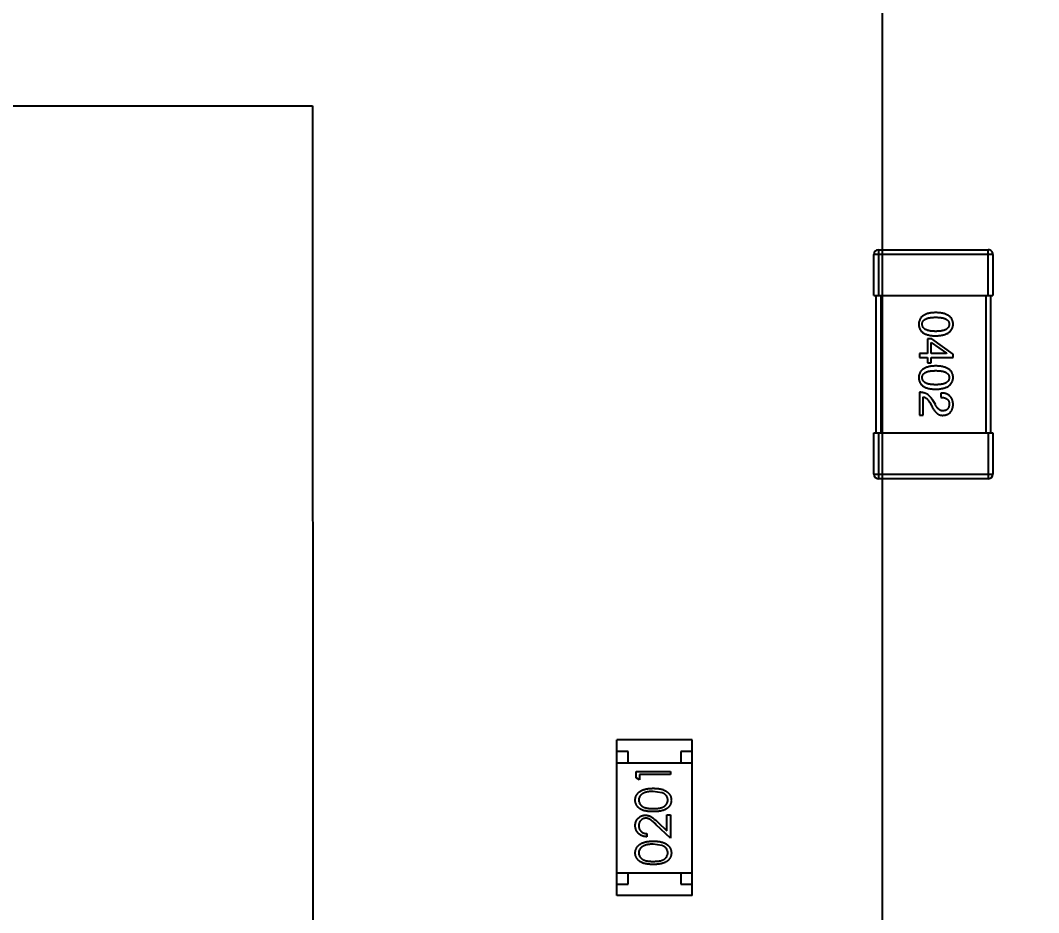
# Model space of a CAD drawing. Header units: inches. Extents: x -50 to 45.5, y -47 to 21.5.
# Drawn here: x -15.449 to -10.999, y -16.637 to -12.739 of the extents above; entities that cross this region are included whole.
import ezdxf

# ---------------------------------------------------------------- set-up
doc = ezdxf.new("R2010")
doc.units = ezdxf.units.IN
doc.header["$LTSCALE"] = 1.21
doc.header["$MEASUREMENT"] = 0
doc.header["$PDMODE"] = 3
doc.header["$PDSIZE"] = 0.3125
doc.layers.get('0').update_dxf_attribs({"linetype": 'CONTINUOUS'})
doc.layers.get('Defpoints').update_dxf_attribs({"linetype": 'CONTINUOUS'})
for name, color, linetype in [('DIM', 3, 'CONTINUOUS'), ('INTFCLR_1532', 7, 'CONTINUOUS'), ('INTFCLR_1532_1', 7, 'CONTINUOUS'), ('INTFCLR_1532_2', 7, 'CONTINUOUS')]:
    doc.layers.add(name, color=color, linetype=linetype)
doc.styles.get("Standard").update_dxf_attribs({"font": 'txt', "width": 0.8})
doc.dimstyles.get("Standard").update_dxf_attribs({"dimtxt": 0.15625, "dimasz": 0.1875, "dimexe": 0.125, "dimexo": 0.0625, "dimgap": 0.09, "dimtad": 0, "dimtih": 1, "dimtoh": 1, "dimzin": 4, "dimdsep": 46, "dimtxsty": 'STANDARD', "dimblk": '_FILLED', "dimblk1": '_FILLED', "dimblk2": '_FILLED', "dimcen": 0.09, "dimazin": 1, "dimtp": 0.01, "dimtm": 0.01, "dimtfac": 1, "dimtofl": 0, "dimtmove": 0, "dimatfit": 3, "dimldrblk": '_FILLED', "dimfxl": 1, "dimtolj": 1, "dimtzin": 4, "dimarcsym": 0})

# ---------------------------------------------------------------- blocks, each defined once
blk = doc.blocks.new('_FILLED')
at = {"color": 0, "linetype": 'ByBlock'}
blk.add_solid([(0, 0), (-1, 0.1667), (-1, -0.1667)], dxfattribs=at)
blk = doc.blocks.new('*D25')
at = {"layer": 'Defpoints', "color": 0}
for p in [(-19.6648, -11.3349), (-11.6828, -11.3332), (-11.6828, -26.9654)]:
    blk.add_point(p, dxfattribs=at)
at = {"layer": 'DIM', "color": 0, "lineweight": -2}
for p, q in [((-19.6648, -11.3974), (-19.6648, -27.0904)), ((-11.6828, -11.3957), (-11.6828, -27.0904)), ((-18.6648, -26.9654), (-16.9638, -26.9654)), ((-12.6828, -26.9654), (-14.3838, -26.9654))]:
    blk.add_line(p, q, dxfattribs=at)
at = {"layer": 'DIM', "color": 0, "lineweight": -2, "rotation": 180}
blk.add_blockref('_FILLED', (-19.6648, -26.9654), dxfattribs=at)
at = {"layer": 'DIM', "color": 0, "lineweight": -2}
blk.add_blockref('_FILLED', (-11.6828, -26.9654), dxfattribs=at)
at = {"layer": 'DIM', "color": 0, "insert": (-15.6738, -26.9654), "char_height": 1, "attachment_point": 5}
blk.add_mtext('\\A1;7.98', dxfattribs=at)
blk = doc.blocks.new('*D28')
at = {"layer": 'Defpoints', "color": 0}
for p in [(-23.6787, -1.605), (-30.3138, -25.1016), (-7.6644, -25.1016)]:
    blk.add_point(p, dxfattribs=at)
at = {"layer": 'DIM', "color": 0, "lineweight": -2}
for p, q in [((-23.7412, -1.605), (-30.4388, -1.605)), ((-30.3138, -2.605), (-30.3138, -11.73)), ((-30.3138, -24.1016), (-30.3138, -14.9766)), ((-7.7269, -25.1016), (-30.4388, -25.1016))]:
    blk.add_line(p, q, dxfattribs=at)
for p, rotation in [((-30.3138, -1.605), 90), ((-30.3138, -25.1016), 270)]:
    blk.add_blockref('_FILLED', p, dxfattribs=dict(at, rotation=rotation))
at = {"layer": 'DIM', "color": 0, "insert": (-30.3138, -13.3533), "char_height": 1, "attachment_point": 5, "rotation": 90}
blk.add_mtext('\\A1;23.50', dxfattribs=at)

msp = doc.modelspace()

# ---------------------------------------------------------------- linework, layer by layer
at = {"color": 7, "linetype": 'Continuous'}
for p, q in [((-19.1719, -13.1126), (-14.1719, -13.1115)), ((-14.1719, -13.1115), (-14.1707, -18.1115)), ((-12.5131, -15.8827), (-12.8431, -15.8828)), ((-12.8429, -16.5628), (-12.8431, -15.8828)), ((-12.5129, -16.5627), (-12.5131, -15.8827)), ((-12.7931, -15.9328), (-12.8431, -15.9328)), ((-12.793, -15.9828), (-12.7931, -15.9328)), ((-12.5131, -15.9327), (-12.5631, -15.9327)), ((-12.5631, -15.9327), (-12.563, -15.9827)), ((-12.843, -15.9828), (-12.513, -15.9827)), ((-12.7583, -16.021), (-12.6083, -16.0209)), ((-12.7583, -16.0487), (-12.7583, -16.021)), ((-12.7429, -16.0575), (-12.7583, -16.0487)), ((-12.6083, -16.0344), (-12.7429, -16.0344)), ((-12.7429, -16.0344), (-12.7429, -16.0575)), ((-12.6083, -16.0209), (-12.6083, -16.0344)), ((-12.6456, -16.1132), (-12.6833, -16.1075)), ((-12.6237, -16.2094), (-12.6083, -16.2094)), ((-12.6236, -16.2792), (-12.6237, -16.2094)), ((-12.6083, -16.2094), (-12.6083, -16.3113)), ((-12.6083, -16.3113), (-12.6703, -16.2532)), ((-12.6637, -16.2417), (-12.6236, -16.2792)), ((-12.7121, -16.2921), (-12.7121, -16.3056)), ((-12.6455, -16.3439), (-12.6832, -16.3383)), ((-12.8429, -16.4628), (-12.5129, -16.4627)), ((-12.7929, -16.5128), (-12.7929, -16.4628)), ((-12.5629, -16.4627), (-12.5629, -16.5127)), ((-12.8429, -16.5128), (-12.7929, -16.5128)), ((-12.5629, -16.5127), (-12.5129, -16.5127)), ((-12.5129, -16.5627), (-12.8429, -16.5628))]:
    msp.add_line(p, q, dxfattribs=at)
for points, knots in [([(-12.7621, -16.1458), (-12.7621, -16.1446), (-12.7621, -16.1423), (-12.7617, -16.1388), (-12.761, -16.1353), (-12.7601, -16.132), (-12.7589, -16.1287), (-12.7575, -16.1256), (-12.7558, -16.1225), (-12.7538, -16.1195), (-12.7515, -16.1166), (-12.749, -16.1139), (-12.7462, -16.1113), (-12.7432, -16.1089), (-12.7399, -16.1067), (-12.7363, -16.1045), (-12.7325, -16.1026), (-12.7284, -16.1008), (-12.724, -16.0992), (-12.7193, -16.0978), (-12.7141, -16.0967), (-12.7087, -16.0957), (-12.7028, -16.0949), (-12.6966, -16.0944), (-12.69, -16.0941), (-12.6855, -16.0941), (-12.6832, -16.094)], [0, 0, 0, 0, 0.033788, 0.067194, 0.099862, 0.132567, 0.165151, 0.197913, 0.231319, 0.265083, 0.299255, 0.334399, 0.369943, 0.406284, 0.444064, 0.482998, 0.523354, 0.565537, 0.609613, 0.656391, 0.705885, 0.758325, 0.813832, 0.872795, 0.934722, 1, 1, 1, 1]), ([(-12.6833, -16.1075), (-12.6851, -16.1075), (-12.6886, -16.1076), (-12.6938, -16.1077), (-12.6987, -16.1082), (-12.7034, -16.1087), (-12.7078, -16.1095), (-12.7119, -16.1103), (-12.7158, -16.1113), (-12.7195, -16.1125), (-12.7229, -16.1138), (-12.7261, -16.1153), (-12.7291, -16.1168), (-12.7318, -16.1185), (-12.7343, -16.1203), (-12.7365, -16.1223), (-12.7385, -16.1243), (-12.7408, -16.1272), (-12.7431, -16.1309), (-12.7453, -16.1356), (-12.7465, -16.1404), (-12.7467, -16.1437), (-12.7468, -16.1454)], [0, 0, 0, 0, 0.065681, 0.128486, 0.188175, 0.245106, 0.299448, 0.350823, 0.399942, 0.446672, 0.491255, 0.533376, 0.573853, 0.612526, 0.649597, 0.685532, 0.720106, 0.753838, 0.818925, 0.880493, 0.940311, 1, 1, 1, 1]), ([(-12.6832, -16.094), (-12.6809, -16.0941), (-12.6765, -16.0941), (-12.6699, -16.0944), (-12.6638, -16.0949), (-12.658, -16.0956), (-12.6525, -16.0966), (-12.6474, -16.0978), (-12.6427, -16.0991), (-12.6383, -16.1007), (-12.6342, -16.1025), (-12.6304, -16.1044), (-12.6268, -16.1065), (-12.6235, -16.1087), (-12.6205, -16.1111), (-12.6177, -16.1137), (-12.6152, -16.1165), (-12.6129, -16.1194), (-12.6109, -16.1224), (-12.6092, -16.1255), (-12.6078, -16.1287), (-12.6065, -16.1319), (-12.6056, -16.1353), (-12.605, -16.1387), (-12.6045, -16.1422), (-12.6045, -16.1446), (-12.6044, -16.1458)], [0, 0, 0, 0, 0.065063, 0.126773, 0.185516, 0.240765, 0.29298, 0.34225, 0.388919, 0.432776, 0.474628, 0.514775, 0.553606, 0.591426, 0.628028, 0.663804, 0.698984, 0.733591, 0.767628, 0.801208, 0.834264, 0.866981, 0.89972, 0.932702, 0.966176, 1, 1, 1, 1]), ([(-12.6832, -16.196), (-12.6856, -16.1959), (-12.6903, -16.1959), (-12.6971, -16.1956), (-12.7035, -16.1951), (-12.7094, -16.1944), (-12.715, -16.1936), (-12.7201, -16.1925), (-12.7248, -16.1912), (-12.7291, -16.1897), (-12.7331, -16.188), (-12.7368, -16.1862), (-12.7402, -16.1842), (-12.7434, -16.182), (-12.7464, -16.1797), (-12.7491, -16.1772), (-12.7516, -16.1746), (-12.7538, -16.1718), (-12.7557, -16.1688), (-12.7574, -16.1658), (-12.7589, -16.1627), (-12.7601, -16.1595), (-12.761, -16.1562), (-12.7617, -16.1528), (-12.7621, -16.1493), (-12.7621, -16.147), (-12.7621, -16.1458)], [0, 0, 0, 0, 0.068595, 0.133246, 0.194313, 0.251279, 0.304513, 0.354235, 0.400481, 0.443411, 0.484015, 0.523252, 0.561042, 0.5979, 0.633518, 0.668314, 0.702496, 0.736685, 0.770293, 0.803437, 0.835913, 0.86846, 0.900847, 0.933467, 0.966258, 1, 1, 1, 1]), ([(-12.7468, -16.1454), (-12.7467, -16.147), (-12.7465, -16.1503), (-12.7453, -16.1553), (-12.7431, -16.16), (-12.7408, -16.1637), (-12.7385, -16.1666), (-12.7366, -16.1686), (-12.7344, -16.1705), (-12.7321, -16.1722), (-12.7296, -16.1738), (-12.7269, -16.1753), (-12.724, -16.1767), (-12.7209, -16.1779), (-12.7175, -16.179), (-12.7137, -16.1799), (-12.7096, -16.1808), (-12.705, -16.1814), (-12.7001, -16.1819), (-12.6949, -16.1822), (-12.6892, -16.1825), (-12.6853, -16.1825), (-12.6833, -16.1825)], [0, 0, 0, 0, 0.060387, 0.120883, 0.182755, 0.247811, 0.281299, 0.315088, 0.349702, 0.384857, 0.420966, 0.458511, 0.497175, 0.537602, 0.580503, 0.627468, 0.678388, 0.733983, 0.793747, 0.857714, 0.926698, 1, 1, 1, 1]), ([(-12.6833, -16.1825), (-12.6813, -16.1825), (-12.6774, -16.1825), (-12.6717, -16.1822), (-12.6665, -16.1819), (-12.6616, -16.1814), (-12.6571, -16.1807), (-12.6529, -16.18), (-12.6492, -16.179), (-12.6457, -16.1779), (-12.6426, -16.1767), (-12.6397, -16.1753), (-12.637, -16.1739), (-12.6345, -16.1722), (-12.6322, -16.1705), (-12.63, -16.1686), (-12.6281, -16.1665), (-12.6258, -16.1637), (-12.6234, -16.1599), (-12.6214, -16.1552), (-12.6201, -16.1503), (-12.6199, -16.147), (-12.6198, -16.1453)], [0, 0, 0, 0, 0.072951, 0.141584, 0.205926, 0.265301, 0.320597, 0.371817, 0.41879, 0.461699, 0.502134, 0.540804, 0.578181, 0.614297, 0.649678, 0.684299, 0.718359, 0.752081, 0.817652, 0.879722, 0.939966, 1, 1, 1, 1]), ([(-12.6044, -16.1458), (-12.6045, -16.147), (-12.6045, -16.1493), (-12.6049, -16.1528), (-12.6056, -16.1561), (-12.6065, -16.1594), (-12.6076, -16.1626), (-12.6091, -16.1657), (-12.6108, -16.1687), (-12.6127, -16.1716), (-12.6149, -16.1744), (-12.6173, -16.1771), (-12.62, -16.1795), (-12.623, -16.1818), (-12.6262, -16.184), (-12.6297, -16.186), (-12.6334, -16.1879), (-12.6374, -16.1896), (-12.6417, -16.1911), (-12.6465, -16.1924), (-12.6516, -16.1935), (-12.6571, -16.1944), (-12.6631, -16.1951), (-12.6694, -16.1956), (-12.6762, -16.1959), (-12.6808, -16.1959), (-12.6832, -16.196)], [0, 0, 0, 0, 0.033787, 0.066622, 0.099285, 0.131361, 0.163585, 0.196104, 0.228902, 0.262158, 0.295991, 0.330218, 0.36506, 0.400951, 0.43762, 0.475708, 0.515381, 0.556414, 0.599765, 0.646424, 0.696431, 0.749782, 0.806573, 0.867436, 0.931887, 1, 1, 1, 1]), ([(-12.6198, -16.1453), (-12.6199, -16.1437), (-12.62, -16.1404), (-12.6214, -16.1355), (-12.6234, -16.1308), (-12.6257, -16.1271), (-12.6279, -16.1243), (-12.6299, -16.1223), (-12.632, -16.1205), (-12.6343, -16.1187), (-12.6368, -16.1171), (-12.6396, -16.1156), (-12.6425, -16.1143), (-12.6445, -16.1136), (-12.6456, -16.1132)], [0, 0, 0, 0, 0.112813, 0.225394, 0.339595, 0.459675, 0.521735, 0.583926, 0.648174, 0.713881, 0.781004, 0.851451, 0.924051, 1, 1, 1, 1]), ([(-12.7621, -16.2567), (-12.7621, -16.255), (-12.762, -16.2518), (-12.7614, -16.2471), (-12.7603, -16.2426), (-12.7589, -16.2383), (-12.757, -16.2343), (-12.7547, -16.2306), (-12.752, -16.227), (-12.7489, -16.2238), (-12.7455, -16.2209), (-12.742, -16.2184), (-12.7383, -16.2162), (-12.7344, -16.2144), (-12.7304, -16.2131), (-12.7262, -16.2121), (-12.7219, -16.2115), (-12.719, -16.2114), (-12.7175, -16.2113)], [0, 0, 0, 0, 0.069475, 0.136517, 0.200789, 0.26383, 0.325735, 0.387291, 0.449509, 0.512968, 0.576275, 0.63758, 0.697903, 0.757172, 0.816599, 0.876653, 0.93729, 1, 1, 1, 1]), ([(-12.7163, -16.2248), (-12.7173, -16.2248), (-12.7194, -16.2249), (-12.7223, -16.2254), (-12.7252, -16.2261), (-12.7279, -16.2271), (-12.7306, -16.2285), (-12.7331, -16.2301), (-12.7355, -16.232), (-12.7378, -16.2342), (-12.7399, -16.2366), (-12.7417, -16.2392), (-12.7433, -16.2419), (-12.7445, -16.2447), (-12.7455, -16.2477), (-12.7462, -16.2508), (-12.7466, -16.254), (-12.7467, -16.2562), (-12.7467, -16.2574)], [0, 0, 0, 0, 0.061965, 0.122122, 0.180988, 0.239933, 0.299906, 0.359989, 0.421776, 0.486576, 0.551535, 0.615018, 0.677259, 0.73973, 0.80305, 0.866495, 0.931973, 1, 1, 1, 1]), ([(-12.7175, -16.2113), (-12.7154, -16.2114), (-12.7113, -16.2116), (-12.7052, -16.2128), (-12.6993, -16.2147), (-12.6946, -16.217), (-12.6907, -16.2194), (-12.6876, -16.2215), (-12.6842, -16.2239), (-12.6806, -16.2268), (-12.6767, -16.23), (-12.6726, -16.2335), (-12.6682, -16.2375), (-12.6652, -16.2402), (-12.6637, -16.2417)], [0, 0, 0, 0, 0.098702, 0.195672, 0.292422, 0.391343, 0.444462, 0.504229, 0.570352, 0.642546, 0.722288, 0.807921, 0.90047, 1, 1, 1, 1]), ([(-12.6703, -16.2532), (-12.6718, -16.2517), (-12.6747, -16.249), (-12.6788, -16.2452), (-12.6827, -16.2417), (-12.6862, -16.2386), (-12.6895, -16.236), (-12.6924, -16.2336), (-12.6951, -16.2318), (-12.6982, -16.2297), (-12.702, -16.2277), (-12.7067, -16.226), (-12.7115, -16.225), (-12.7147, -16.2249), (-12.7163, -16.2248)], [0, 0, 0, 0, 0.110803, 0.212829, 0.306101, 0.390647, 0.466924, 0.534481, 0.593587, 0.644557, 0.7362, 0.825024, 0.911986, 1, 1, 1, 1]), ([(-12.7121, -16.3056), (-12.7139, -16.3055), (-12.7174, -16.3053), (-12.7225, -16.3045), (-12.7274, -16.3034), (-12.732, -16.3017), (-12.7364, -16.2997), (-12.7406, -16.2973), (-12.7445, -16.2944), (-12.7481, -16.2911), (-12.7514, -16.2876), (-12.7543, -16.2838), (-12.7567, -16.2797), (-12.7587, -16.2755), (-12.7602, -16.2711), (-12.7613, -16.2665), (-12.762, -16.2616), (-12.7621, -16.2583), (-12.7621, -16.2567)], [0, 0, 0, 0, 0.068791, 0.135103, 0.198979, 0.261904, 0.323495, 0.385195, 0.446969, 0.509765, 0.572251, 0.633405, 0.693251, 0.752583, 0.812579, 0.873275, 0.93555, 1, 1, 1, 1]), ([(-12.7467, -16.2574), (-12.7467, -16.2585), (-12.7466, -16.2608), (-12.7462, -16.2642), (-12.7455, -16.2674), (-12.7445, -16.2705), (-12.7432, -16.2735), (-12.7417, -16.2762), (-12.7398, -16.2789), (-12.7377, -16.2813), (-12.7353, -16.2836), (-12.7326, -16.2856), (-12.7298, -16.2873), (-12.7267, -16.2888), (-12.7234, -16.2901), (-12.7198, -16.291), (-12.716, -16.2917), (-12.7134, -16.292), (-12.7121, -16.2921)], [0, 0, 0, 0, 0.064439, 0.126547, 0.186887, 0.245878, 0.304041, 0.362191, 0.420976, 0.48066, 0.5406, 0.600689, 0.661936, 0.724443, 0.789038, 0.856314, 0.926352, 1, 1, 1, 1]), ([(-12.7621, -16.3766), (-12.7621, -16.3754), (-12.762, -16.373), (-12.7616, -16.3695), (-12.761, -16.3661), (-12.76, -16.3628), (-12.7589, -16.3595), (-12.7574, -16.3563), (-12.7557, -16.3532), (-12.7537, -16.3503), (-12.7515, -16.3474), (-12.749, -16.3447), (-12.7462, -16.3421), (-12.7432, -16.3397), (-12.7398, -16.3374), (-12.7363, -16.3353), (-12.7325, -16.3334), (-12.7284, -16.3316), (-12.7239, -16.33), (-12.7192, -16.3286), (-12.7141, -16.3274), (-12.7086, -16.3265), (-12.7028, -16.3257), (-12.6966, -16.3252), (-12.69, -16.3249), (-12.6855, -16.3248), (-12.6832, -16.3248)], [0, 0, 0, 0, 0.033788, 0.067194, 0.099862, 0.132567, 0.165151, 0.197913, 0.231319, 0.265083, 0.299255, 0.334399, 0.369943, 0.406284, 0.444064, 0.482998, 0.523354, 0.565537, 0.609613, 0.656391, 0.705885, 0.758325, 0.813832, 0.872795, 0.934722, 1, 1, 1, 1]), ([(-12.6832, -16.3248), (-12.6809, -16.3248), (-12.6764, -16.3249), (-12.6699, -16.3252), (-12.6637, -16.3257), (-12.6579, -16.3264), (-12.6525, -16.3274), (-12.6474, -16.3286), (-12.6426, -16.3299), (-12.6382, -16.3315), (-12.6342, -16.3333), (-12.6304, -16.3352), (-12.6268, -16.3373), (-12.6235, -16.3395), (-12.6204, -16.3419), (-12.6177, -16.3445), (-12.6151, -16.3472), (-12.6129, -16.3501), (-12.6109, -16.3531), (-12.6091, -16.3562), (-12.6077, -16.3594), (-12.6065, -16.3627), (-12.6055, -16.366), (-12.6049, -16.3695), (-12.6044, -16.373), (-12.6044, -16.3754), (-12.6044, -16.3766)], [0, 0, 0, 0, 0.065063, 0.126773, 0.185516, 0.240765, 0.29298, 0.34225, 0.388919, 0.432776, 0.474628, 0.514775, 0.553606, 0.591426, 0.628028, 0.663804, 0.698984, 0.733591, 0.767628, 0.801208, 0.834264, 0.866981, 0.89972, 0.932702, 0.966176, 1, 1, 1, 1]), ([(-12.6832, -16.3383), (-12.685, -16.3383), (-12.6886, -16.3383), (-12.6937, -16.3385), (-12.6986, -16.339), (-12.7033, -16.3395), (-12.7077, -16.3402), (-12.7119, -16.341), (-12.7158, -16.3421), (-12.7195, -16.3433), (-12.7229, -16.3446), (-12.7261, -16.346), (-12.729, -16.3476), (-12.7317, -16.3493), (-12.7342, -16.3511), (-12.7364, -16.353), (-12.7384, -16.3551), (-12.7407, -16.3579), (-12.7431, -16.3617), (-12.7452, -16.3664), (-12.7464, -16.3712), (-12.7466, -16.3745), (-12.7467, -16.3761)], [0, 0, 0, 0, 0.065681, 0.128486, 0.188175, 0.245106, 0.299448, 0.350823, 0.399942, 0.446672, 0.491255, 0.533376, 0.573853, 0.612526, 0.649597, 0.685532, 0.720106, 0.753838, 0.818925, 0.880493, 0.940311, 1, 1, 1, 1]), ([(-12.6198, -16.3761), (-12.6198, -16.3744), (-12.62, -16.3711), (-12.6213, -16.3663), (-12.6233, -16.3616), (-12.6257, -16.3579), (-12.6279, -16.3551), (-12.6298, -16.3531), (-12.6319, -16.3512), (-12.6343, -16.3495), (-12.6368, -16.3479), (-12.6395, -16.3464), (-12.6424, -16.3451), (-12.6445, -16.3443), (-12.6455, -16.3439)], [0, 0, 0, 0, 0.112813, 0.225394, 0.339595, 0.459675, 0.521735, 0.583926, 0.648174, 0.713881, 0.781004, 0.851451, 0.924051, 1, 1, 1, 1]), ([(-12.6832, -16.4267), (-12.6856, -16.4267), (-12.6902, -16.4267), (-12.697, -16.4264), (-12.7034, -16.4259), (-12.7094, -16.4252), (-12.7149, -16.4243), (-12.72, -16.4232), (-12.7247, -16.422), (-12.7291, -16.4205), (-12.733, -16.4188), (-12.7367, -16.417), (-12.7402, -16.4149), (-12.7434, -16.4128), (-12.7463, -16.4105), (-12.7491, -16.408), (-12.7515, -16.4053), (-12.7537, -16.4025), (-12.7557, -16.3996), (-12.7574, -16.3966), (-12.7589, -16.3934), (-12.76, -16.3902), (-12.761, -16.3869), (-12.7616, -16.3836), (-12.762, -16.3801), (-12.7621, -16.3778), (-12.7621, -16.3766)], [0, 0, 0, 0, 0.068595, 0.133246, 0.194313, 0.251279, 0.304513, 0.354235, 0.400481, 0.443411, 0.484015, 0.523252, 0.561042, 0.5979, 0.633518, 0.668314, 0.702496, 0.736685, 0.770293, 0.803437, 0.835913, 0.86846, 0.900847, 0.933467, 0.966258, 1, 1, 1, 1]), ([(-12.7467, -16.3761), (-12.7466, -16.3778), (-12.7464, -16.3811), (-12.7452, -16.386), (-12.7431, -16.3907), (-12.7407, -16.3945), (-12.7385, -16.3973), (-12.7365, -16.3993), (-12.7344, -16.4012), (-12.7321, -16.403), (-12.7296, -16.4046), (-12.7269, -16.4061), (-12.7239, -16.4075), (-12.7208, -16.4087), (-12.7174, -16.4098), (-12.7137, -16.4107), (-12.7095, -16.4115), (-12.705, -16.4121), (-12.7001, -16.4127), (-12.6948, -16.413), (-12.6892, -16.4133), (-12.6852, -16.4133), (-12.6832, -16.4133)], [0, 0, 0, 0, 0.060387, 0.120883, 0.182755, 0.247811, 0.281299, 0.315088, 0.349702, 0.384857, 0.420966, 0.458511, 0.497175, 0.537602, 0.580503, 0.627468, 0.678388, 0.733983, 0.793747, 0.857714, 0.926698, 1, 1, 1, 1]), ([(-12.6832, -16.4133), (-12.6812, -16.4133), (-12.6773, -16.4132), (-12.6717, -16.413), (-12.6664, -16.4126), (-12.6615, -16.4122), (-12.657, -16.4115), (-12.6529, -16.4107), (-12.6491, -16.4098), (-12.6457, -16.4087), (-12.6426, -16.4075), (-12.6397, -16.4061), (-12.637, -16.4047), (-12.6345, -16.403), (-12.6321, -16.4012), (-12.63, -16.3994), (-12.6281, -16.3973), (-12.6258, -16.3944), (-12.6234, -16.3907), (-12.6213, -16.3859), (-12.62, -16.3811), (-12.6199, -16.3778), (-12.6198, -16.3761)], [0, 0, 0, 0, 0.072951, 0.141584, 0.205926, 0.265301, 0.320597, 0.371817, 0.41879, 0.461699, 0.502134, 0.540804, 0.578181, 0.614297, 0.649678, 0.684299, 0.718359, 0.752081, 0.817652, 0.879722, 0.939966, 1, 1, 1, 1]), ([(-12.6044, -16.3766), (-12.6044, -16.3777), (-12.6045, -16.3801), (-12.6049, -16.3835), (-12.6055, -16.3869), (-12.6064, -16.3902), (-12.6076, -16.3934), (-12.609, -16.3964), (-12.6107, -16.3995), (-12.6126, -16.4024), (-12.6148, -16.4052), (-12.6173, -16.4078), (-12.62, -16.4103), (-12.623, -16.4126), (-12.6262, -16.4148), (-12.6296, -16.4168), (-12.6333, -16.4187), (-12.6373, -16.4204), (-12.6417, -16.4219), (-12.6464, -16.4232), (-12.6515, -16.4243), (-12.6571, -16.4252), (-12.663, -16.4259), (-12.6694, -16.4264), (-12.6761, -16.4267), (-12.6808, -16.4267), (-12.6832, -16.4267)], [0, 0, 0, 0, 0.033787, 0.066622, 0.099285, 0.131361, 0.163585, 0.196104, 0.228902, 0.262158, 0.295991, 0.330218, 0.36506, 0.400951, 0.43762, 0.475708, 0.515381, 0.556414, 0.599765, 0.646424, 0.696431, 0.749782, 0.806573, 0.867436, 0.931887, 1, 1, 1, 1])]:
    msp.add_open_spline(points, degree=3, knots=knots, dxfattribs=at)
at = {"layer": 'INTFCLR_1532', "color": 7, "linetype": 'Continuous'}
for p, q in [((-11.6994, -13.7413), (-11.2194, -13.7412)), ((-11.6994, -13.7413), (-11.6993, -13.9413)), ((-11.2193, -13.9412), (-11.2194, -13.7412)), ((-11.1994, -13.7612), (-11.7194, -13.7613)), ((-11.7193, -13.9413), (-11.7194, -13.7613)), ((-11.1994, -13.7612), (-11.1993, -13.9412)), ((-11.7193, -13.9413), (-11.1993, -13.9412))]:
    msp.add_line(p, q, dxfattribs=at)
for centre, start, end in [((-11.6994, -13.7613), 90.0133, 180.0133), ((-11.2194, -13.7612), 0.0133, 90.0133)]:
    msp.add_arc(centre, 0.02, start, end, dxfattribs=at)
at = {"layer": 'INTFCLR_1532_1', "color": 7, "linetype": 'Continuous'}
for p, q in [((-11.7092, -14.5413), (-11.7093, -13.9413)), ((-11.6893, -13.9413), (-11.6892, -14.5413)), ((-11.2292, -14.5412), (-11.2293, -13.9412)), ((-11.2093, -13.9412), (-11.2092, -14.5412)), ((-11.4664, -14.1296), (-11.4845, -14.1296)), ((-11.4845, -14.1296), (-11.4845, -14.1944)), ((-11.4689, -14.1468), (-11.4017, -14.1935)), ((-11.4689, -14.1944), (-11.4689, -14.1468)), ((-11.373, -14.1968), (-11.4664, -14.1296)), ((-11.4845, -14.1944), (-11.5205, -14.1944)), ((-11.5205, -14.1944), (-11.5205, -14.2124)), ((-11.4017, -14.1944), (-11.4689, -14.1944)), ((-11.4017, -14.1935), (-11.4017, -14.1944)), ((-11.5205, -14.2124), (-11.4845, -14.2124)), ((-11.4845, -14.2124), (-11.4845, -14.2345)), ((-11.4845, -14.2345), (-11.4689, -14.2345)), ((-11.4689, -14.2124), (-11.373, -14.2124)), ((-11.4689, -14.2345), (-11.4689, -14.2124)), ((-11.373, -14.2124), (-11.373, -14.1968)), ((-11.5205, -14.3636), (-11.5205, -14.4644)), ((-11.4262, -14.3669), (-11.4262, -14.3857)), ((-11.5033, -14.4644), (-11.5033, -14.3841)), ((-11.4754, -14.4087), (-11.4664, -14.4242)), ((-11.4508, -14.4177), (-11.4623, -14.398)), ((-11.5205, -14.4644), (-11.5033, -14.4644))]:
    msp.add_line(p, q, dxfattribs=at)
for points, knots in [([(-11.4493, -14.0155), (-11.4522, -14.0156), (-11.4579, -14.0158), (-11.4662, -14.0166), (-11.4739, -14.0177), (-11.4811, -14.0192), (-11.4877, -14.0211), (-11.4937, -14.0233), (-11.4992, -14.0259), (-11.5042, -14.0289), (-11.5086, -14.0323), (-11.5123, -14.036), (-11.5156, -14.0402), (-11.5182, -14.0447), (-11.5203, -14.0496), (-11.5218, -14.0548), (-11.5228, -14.0605), (-11.5229, -14.0644), (-11.523, -14.0663)], [0, 0, 0, 0, 0.087693, 0.170223, 0.247496, 0.319826, 0.387768, 0.451403, 0.511459, 0.568358, 0.622671, 0.675251, 0.726739, 0.778422, 0.830759, 0.884394, 0.940865, 1, 1, 1, 1]), ([(-11.373, -14.0663), (-11.3731, -14.0643), (-11.3733, -14.0604), (-11.3743, -14.0548), (-11.3759, -14.0496), (-11.378, -14.0446), (-11.3807, -14.0401), (-11.3841, -14.036), (-11.388, -14.0322), (-11.3925, -14.0289), (-11.3976, -14.0259), (-11.4033, -14.0233), (-11.4095, -14.021), (-11.4164, -14.0192), (-11.4238, -14.0177), (-11.4317, -14.0166), (-11.4403, -14.0158), (-11.4462, -14.0156), (-11.4493, -14.0155)], [0, 0, 0, 0, 0.057911, 0.113262, 0.165956, 0.217443, 0.268511, 0.319665, 0.372, 0.426129, 0.483365, 0.543779, 0.607756, 0.676562, 0.749704, 0.827713, 0.911177, 1, 1, 1, 1]), ([(-11.5083, -14.0663), (-11.5082, -14.0651), (-11.5081, -14.0627), (-11.5074, -14.0592), (-11.5063, -14.056), (-11.5046, -14.053), (-11.5025, -14.0502), (-11.5, -14.0477), (-11.4969, -14.0455), (-11.4935, -14.0435), (-11.4895, -14.0417), (-11.4851, -14.0401), (-11.4802, -14.0389), (-11.4749, -14.0378), (-11.4692, -14.037), (-11.4629, -14.0364), (-11.4563, -14.0361), (-11.4516, -14.036), (-11.4493, -14.036)], [0, 0, 0, 0, 0.049766, 0.097012, 0.143225, 0.188786, 0.235079, 0.282962, 0.333687, 0.387747, 0.445963, 0.508657, 0.576545, 0.649868, 0.72822, 0.812712, 0.903543, 1, 1, 1, 1]), ([(-11.4493, -14.036), (-11.4469, -14.036), (-11.4423, -14.0361), (-11.4356, -14.0364), (-11.4293, -14.037), (-11.4236, -14.0378), (-11.4183, -14.0389), (-11.4134, -14.0401), (-11.409, -14.0417), (-11.4051, -14.0435), (-11.4016, -14.0455), (-11.3985, -14.0477), (-11.396, -14.0502), (-11.3938, -14.053), (-11.3922, -14.056), (-11.3911, -14.0592), (-11.3904, -14.0627), (-11.3903, -14.0651), (-11.3902, -14.0663)], [0, 0, 0, 0, 0.096452, 0.187278, 0.271765, 0.350519, 0.423437, 0.491321, 0.554011, 0.612224, 0.666281, 0.717003, 0.764884, 0.811423, 0.856783, 0.902993, 0.950236, 1, 1, 1, 1]), ([(-11.523, -14.0663), (-11.5229, -14.0683), (-11.5227, -14.0722), (-11.5218, -14.0778), (-11.5203, -14.0831), (-11.5182, -14.088), (-11.5156, -14.0925), (-11.5123, -14.0966), (-11.5085, -14.1004), (-11.5042, -14.1038), (-11.4992, -14.1068), (-11.4937, -14.1094), (-11.4877, -14.1116), (-11.4811, -14.1135), (-11.4739, -14.115), (-11.4662, -14.1161), (-11.4579, -14.1168), (-11.4522, -14.117), (-11.4492, -14.1171)], [0, 0, 0, 0, 0.059134, 0.115603, 0.169236, 0.221572, 0.273254, 0.32474, 0.377319, 0.431815, 0.488555, 0.548609, 0.612242, 0.680182, 0.75251, 0.829782, 0.91231, 1, 1, 1, 1]), ([(-11.4492, -14.0975), (-11.4516, -14.0974), (-11.4561, -14.0974), (-11.4628, -14.097), (-11.4689, -14.0964), (-11.4746, -14.0956), (-11.4799, -14.0945), (-11.4847, -14.0932), (-11.4891, -14.0916), (-11.493, -14.0898), (-11.4965, -14.0877), (-11.4996, -14.0854), (-11.5022, -14.0829), (-11.5043, -14.08), (-11.506, -14.0769), (-11.5073, -14.0736), (-11.508, -14.0701), (-11.5082, -14.0676), (-11.5083, -14.0663)], [0, 0, 0, 0, 0.094834, 0.184067, 0.267029, 0.344713, 0.417334, 0.484367, 0.546941, 0.604717, 0.65953, 0.710539, 0.759381, 0.806382, 0.853027, 0.900623, 0.949121, 1, 1, 1, 1]), ([(-11.3902, -14.0663), (-11.3903, -14.0676), (-11.3904, -14.07), (-11.391, -14.0736), (-11.3922, -14.0769), (-11.3938, -14.08), (-11.396, -14.0828), (-11.3985, -14.0854), (-11.4016, -14.0877), (-11.405, -14.0898), (-11.409, -14.0916), (-11.4134, -14.0932), (-11.4182, -14.0945), (-11.4235, -14.0956), (-11.4293, -14.0964), (-11.4356, -14.097), (-11.4422, -14.0974), (-11.4469, -14.0974), (-11.4492, -14.0975)], [0, 0, 0, 0, 0.050604, 0.098688, 0.145699, 0.191791, 0.238625, 0.286717, 0.337546, 0.391814, 0.449755, 0.512106, 0.579685, 0.652048, 0.730262, 0.814146, 0.904281, 1, 1, 1, 1]), ([(-11.4492, -14.1171), (-11.4462, -14.117), (-11.4404, -14.1167), (-11.4319, -14.1159), (-11.424, -14.1147), (-11.4166, -14.1131), (-11.4099, -14.1112), (-11.4036, -14.109), (-11.398, -14.1063), (-11.3929, -14.1033), (-11.3884, -14.0999), (-11.3844, -14.0962), (-11.3811, -14.0921), (-11.3783, -14.0877), (-11.3761, -14.0828), (-11.3744, -14.0776), (-11.3734, -14.0721), (-11.3731, -14.0683), (-11.373, -14.0663)], [0, 0, 0, 0, 0.088475, 0.171606, 0.249595, 0.322626, 0.391327, 0.455765, 0.516374, 0.573675, 0.628522, 0.681161, 0.732559, 0.783563, 0.83504, 0.887639, 0.942585, 1, 1, 1, 1]), ([(-11.4492, -14.2487), (-11.4522, -14.2488), (-11.4579, -14.249), (-11.4662, -14.2497), (-11.4739, -14.2508), (-11.481, -14.2523), (-11.4877, -14.2542), (-11.4937, -14.2565), (-11.4992, -14.259), (-11.5041, -14.2621), (-11.5085, -14.2654), (-11.5123, -14.2692), (-11.5155, -14.2733), (-11.5182, -14.2778), (-11.5202, -14.2827), (-11.5218, -14.288), (-11.5227, -14.2936), (-11.5229, -14.2975), (-11.523, -14.2995)], [0, 0, 0, 0, 0.087693, 0.170223, 0.247496, 0.319826, 0.387768, 0.451403, 0.511459, 0.568358, 0.622671, 0.675251, 0.726739, 0.778422, 0.830759, 0.884394, 0.940865, 1, 1, 1, 1]), ([(-11.5082, -14.2995), (-11.5082, -14.2983), (-11.5081, -14.2959), (-11.5074, -14.2924), (-11.5062, -14.2891), (-11.5046, -14.2862), (-11.5025, -14.2834), (-11.4999, -14.2809), (-11.4969, -14.2786), (-11.4934, -14.2766), (-11.4895, -14.2749), (-11.4851, -14.2733), (-11.4802, -14.2721), (-11.4749, -14.2709), (-11.4691, -14.2701), (-11.4629, -14.2696), (-11.4562, -14.2692), (-11.4516, -14.2692), (-11.4492, -14.2691)], [0, 0, 0, 0, 0.049766, 0.097012, 0.143225, 0.188786, 0.235079, 0.282962, 0.333687, 0.387747, 0.445963, 0.508657, 0.576545, 0.649868, 0.72822, 0.812712, 0.903543, 1, 1, 1, 1]), ([(-11.373, -14.2995), (-11.3731, -14.2975), (-11.3732, -14.2936), (-11.3742, -14.2879), (-11.3758, -14.2827), (-11.3779, -14.2778), (-11.3807, -14.2733), (-11.384, -14.2691), (-11.3879, -14.2654), (-11.3925, -14.262), (-11.3976, -14.259), (-11.4032, -14.2564), (-11.4095, -14.2542), (-11.4163, -14.2523), (-11.4237, -14.2508), (-11.4317, -14.2497), (-11.4402, -14.249), (-11.4462, -14.2488), (-11.4492, -14.2487)], [0, 0, 0, 0, 0.057911, 0.113262, 0.165956, 0.217443, 0.268511, 0.319665, 0.372, 0.426129, 0.483365, 0.543779, 0.607756, 0.676562, 0.749704, 0.827713, 0.911177, 1, 1, 1, 1]), ([(-11.4492, -14.2691), (-11.4468, -14.2692), (-11.4422, -14.2692), (-11.4355, -14.2696), (-11.4293, -14.2701), (-11.4235, -14.2709), (-11.4182, -14.2721), (-11.4133, -14.2733), (-11.4089, -14.2748), (-11.405, -14.2766), (-11.4015, -14.2786), (-11.3985, -14.2809), (-11.3959, -14.2834), (-11.3938, -14.2861), (-11.3922, -14.2891), (-11.391, -14.2924), (-11.3903, -14.2958), (-11.3902, -14.2982), (-11.3902, -14.2995)], [0, 0, 0, 0, 0.096452, 0.187278, 0.271765, 0.350519, 0.423437, 0.491321, 0.554011, 0.612224, 0.666281, 0.717003, 0.764884, 0.811423, 0.856783, 0.902993, 0.950236, 1, 1, 1, 1]), ([(-11.523, -14.2995), (-11.5229, -14.3015), (-11.5227, -14.3054), (-11.5218, -14.311), (-11.5202, -14.3162), (-11.5182, -14.3211), (-11.5155, -14.3257), (-11.5123, -14.3298), (-11.5085, -14.3336), (-11.5041, -14.3369), (-11.4992, -14.3399), (-11.4937, -14.3425), (-11.4876, -14.3448), (-11.481, -14.3466), (-11.4739, -14.3481), (-11.4661, -14.3492), (-11.4578, -14.35), (-11.4521, -14.3502), (-11.4492, -14.3503)], [0, 0, 0, 0, 0.059134, 0.115603, 0.169236, 0.221572, 0.273254, 0.32474, 0.377319, 0.431815, 0.488555, 0.548609, 0.612242, 0.680182, 0.75251, 0.829782, 0.91231, 1, 1, 1, 1]), ([(-11.4492, -14.3306), (-11.4515, -14.3306), (-11.4561, -14.3306), (-11.4627, -14.3302), (-11.4689, -14.3296), (-11.4746, -14.3288), (-11.4799, -14.3277), (-11.4847, -14.3263), (-11.4891, -14.3248), (-11.493, -14.323), (-11.4965, -14.3209), (-11.4995, -14.3185), (-11.5021, -14.316), (-11.5043, -14.3132), (-11.506, -14.3101), (-11.5072, -14.3068), (-11.508, -14.3032), (-11.5081, -14.3007), (-11.5082, -14.2995)], [0, 0, 0, 0, 0.094834, 0.184067, 0.267029, 0.344713, 0.417334, 0.484367, 0.546941, 0.604717, 0.65953, 0.710539, 0.759381, 0.806382, 0.853027, 0.900623, 0.949121, 1, 1, 1, 1]), ([(-11.3902, -14.2995), (-11.3902, -14.3007), (-11.3903, -14.3032), (-11.391, -14.3067), (-11.3922, -14.3101), (-11.3938, -14.3132), (-11.3959, -14.316), (-11.3985, -14.3185), (-11.4015, -14.3208), (-11.405, -14.323), (-11.4089, -14.3248), (-11.4133, -14.3263), (-11.4182, -14.3277), (-11.4235, -14.3287), (-11.4293, -14.3296), (-11.4355, -14.3302), (-11.4422, -14.3306), (-11.4468, -14.3306), (-11.4492, -14.3306)], [0, 0, 0, 0, 0.050604, 0.098688, 0.145699, 0.191791, 0.238625, 0.286717, 0.337546, 0.391814, 0.449755, 0.512106, 0.579685, 0.652048, 0.730262, 0.814146, 0.904281, 1, 1, 1, 1]), ([(-11.4492, -14.3503), (-11.4462, -14.3502), (-11.4403, -14.3499), (-11.4318, -14.349), (-11.4239, -14.3478), (-11.4166, -14.3463), (-11.4098, -14.3444), (-11.4036, -14.3421), (-11.3979, -14.3395), (-11.3929, -14.3365), (-11.3883, -14.3331), (-11.3844, -14.3294), (-11.381, -14.3253), (-11.3782, -14.3208), (-11.376, -14.316), (-11.3744, -14.3108), (-11.3733, -14.3052), (-11.3731, -14.3014), (-11.373, -14.2995)], [0, 0, 0, 0, 0.088475, 0.171606, 0.249595, 0.322626, 0.391327, 0.455765, 0.516374, 0.573675, 0.628522, 0.681161, 0.732559, 0.783563, 0.83504, 0.887639, 0.942585, 1, 1, 1, 1]), ([(-11.4623, -14.398), (-11.463, -14.3967), (-11.4646, -14.394), (-11.4671, -14.3901), (-11.4698, -14.3866), (-11.4726, -14.3833), (-11.4757, -14.3802), (-11.4789, -14.3774), (-11.4823, -14.3748), (-11.4858, -14.3726), (-11.4896, -14.3705), (-11.4935, -14.3688), (-11.4975, -14.3672), (-11.5018, -14.366), (-11.5062, -14.365), (-11.5108, -14.3643), (-11.5156, -14.3638), (-11.5188, -14.3637), (-11.5205, -14.3636)], [0, 0, 0, 0, 0.065828, 0.130094, 0.192451, 0.254037, 0.313974, 0.373757, 0.433048, 0.492243, 0.551902, 0.611758, 0.672678, 0.734814, 0.798569, 0.863693, 0.930488, 1, 1, 1, 1]), ([(-11.3729, -14.4177), (-11.373, -14.4156), (-11.3732, -14.4117), (-11.374, -14.406), (-11.3752, -14.4007), (-11.3768, -14.3958), (-11.3788, -14.3912), (-11.3811, -14.3871), (-11.3838, -14.3833), (-11.387, -14.3799), (-11.3906, -14.3769), (-11.3945, -14.3743), (-11.3989, -14.3721), (-11.4036, -14.3702), (-11.4087, -14.3688), (-11.4142, -14.3677), (-11.4201, -14.3671), (-11.4241, -14.3669), (-11.4262, -14.3669)], [0, 0, 0, 0, 0.07282, 0.141057, 0.2062, 0.267672, 0.326735, 0.383519, 0.439188, 0.494454, 0.549628, 0.605958, 0.66397, 0.72402, 0.787502, 0.854127, 0.925065, 1, 1, 1, 1]), ([(-11.5033, -14.3841), (-11.502, -14.3844), (-11.4994, -14.3849), (-11.4956, -14.3865), (-11.4919, -14.3887), (-11.4884, -14.3915), (-11.4849, -14.3949), (-11.4816, -14.3989), (-11.4784, -14.4035), (-11.4764, -14.4069), (-11.4754, -14.4087)], [0, 0, 0, 0, 0.103034, 0.208166, 0.318255, 0.434664, 0.559728, 0.695394, 0.841708, 1, 1, 1, 1]), ([(-11.4262, -14.3857), (-11.4248, -14.3858), (-11.4219, -14.3859), (-11.4178, -14.3863), (-11.414, -14.3869), (-11.4105, -14.3878), (-11.4073, -14.3889), (-11.4043, -14.3902), (-11.4016, -14.3917), (-11.3992, -14.3935), (-11.397, -14.3954), (-11.3952, -14.3976), (-11.3936, -14.4), (-11.3923, -14.4026), (-11.3914, -14.4055), (-11.3907, -14.4085), (-11.3902, -14.4118), (-11.3902, -14.414), (-11.3902, -14.4152)], [0, 0, 0, 0, 0.082594, 0.15978, 0.232961, 0.301462, 0.365595, 0.426678, 0.484662, 0.540809, 0.595146, 0.648401, 0.702272, 0.757102, 0.813447, 0.872233, 0.934055, 1, 1, 1, 1]), ([(-11.3902, -14.4152), (-11.3902, -14.4163), (-11.3903, -14.4185), (-11.3907, -14.4217), (-11.3913, -14.4247), (-11.392, -14.4275), (-11.393, -14.43), (-11.3942, -14.4324), (-11.3955, -14.4346), (-11.3971, -14.4366), (-11.3988, -14.4383), (-11.4008, -14.4399), (-11.4029, -14.4412), (-11.4052, -14.4423), (-11.4077, -14.4432), (-11.4104, -14.444), (-11.4133, -14.4445), (-11.4154, -14.4446), (-11.4164, -14.4447)], [0, 0, 0, 0, 0.076112, 0.148436, 0.216883, 0.281466, 0.34298, 0.402356, 0.459881, 0.51546, 0.571111, 0.62658, 0.683162, 0.741007, 0.801404, 0.863825, 0.930544, 1, 1, 1, 1]), ([(-11.4664, -14.4242), (-11.4656, -14.4259), (-11.4641, -14.4293), (-11.4616, -14.434), (-11.459, -14.4383), (-11.4563, -14.4424), (-11.4535, -14.4461), (-11.4507, -14.4495), (-11.4477, -14.4525), (-11.4447, -14.4552), (-11.4416, -14.4575), (-11.4384, -14.4596), (-11.4351, -14.4612), (-11.4317, -14.4626), (-11.4282, -14.4635), (-11.4246, -14.4642), (-11.4209, -14.4645), (-11.4184, -14.4644), (-11.4172, -14.4644)], [0, 0, 0, 0, 0.082731, 0.161257, 0.236138, 0.307554, 0.375712, 0.440848, 0.502916, 0.562567, 0.619798, 0.675716, 0.73039, 0.78386, 0.837315, 0.890547, 0.944917, 1, 1, 1, 1]), ([(-11.4164, -14.4447), (-11.4172, -14.4448), (-11.4188, -14.4449), (-11.4212, -14.4447), (-11.4236, -14.4443), (-11.4259, -14.4437), (-11.4282, -14.4428), (-11.4305, -14.4417), (-11.4327, -14.4404), (-11.4348, -14.4388), (-11.437, -14.437), (-11.4391, -14.4349), (-11.4411, -14.4326), (-11.4432, -14.4301), (-11.4451, -14.4273), (-11.4471, -14.4244), (-11.449, -14.4211), (-11.4502, -14.4188), (-11.4508, -14.4177)], [0, 0, 0, 0, 0.052237, 0.103888, 0.155485, 0.207395, 0.259864, 0.31356, 0.369176, 0.4266, 0.486836, 0.550048, 0.61567, 0.685271, 0.75824, 0.834614, 0.915635, 1, 1, 1, 1]), ([(-11.4172, -14.4644), (-11.4155, -14.4643), (-11.4122, -14.464), (-11.4074, -14.4632), (-11.4029, -14.4621), (-11.3988, -14.4606), (-11.3949, -14.4589), (-11.3913, -14.4568), (-11.3881, -14.4543), (-11.3852, -14.4515), (-11.3825, -14.4484), (-11.3802, -14.445), (-11.3782, -14.4412), (-11.3765, -14.4372), (-11.3752, -14.4327), (-11.3741, -14.428), (-11.3733, -14.423), (-11.3731, -14.4195), (-11.3729, -14.4177)], [0, 0, 0, 0, 0.070688, 0.137741, 0.201612, 0.262778, 0.321223, 0.378455, 0.434411, 0.490146, 0.546362, 0.603392, 0.662208, 0.723401, 0.787372, 0.85442, 0.925153, 1, 1, 1, 1])]:
    msp.add_open_spline(points, degree=3, knots=knots, dxfattribs=at)
at = {"layer": 'INTFCLR_1532_2', "color": 7, "linetype": 'Continuous'}
for p, q in [((-11.7192, -14.5413), (-11.1992, -14.5412)), ((-11.7191, -14.7213), (-11.7192, -14.5413)), ((-11.6992, -14.5413), (-11.6991, -14.7413)), ((-11.2191, -14.7412), (-11.2192, -14.5412)), ((-11.1992, -14.5412), (-11.1991, -14.7212)), ((-11.7191, -14.7213), (-11.1991, -14.7212)), ((-11.2191, -14.7412), (-11.6991, -14.7413))]:
    msp.add_line(p, q, dxfattribs=at)
for centre, start, end in [((-11.6991, -14.7213), 180.0133, 270.0133), ((-11.2191, -14.7212), 270.0133, 0.0133)]:
    msp.add_arc(centre, 0.02, start, end, dxfattribs=at)

# ---------------------------------------------------------------- dimensions: what is measured, and where the dimension line sits
at = {"layer": 'DIM'}
dim = msp.add_linear_dim(base=(-30.3138, -25.1016), p1=(-23.6787, -1.605), p2=(-7.6644, -25.1016), angle=90, dimstyle='STANDARD', override={"dimtxt": 1, "dimasz": 1, "dimtih": 0, "dimtoh": 0, "dimzin": 0, "dimcen": 0.198, "dimadec": 0, "dimazin": 0, "dimtp": 0, "dimtm": 0, "dimtdec": 4, "dimtzin": 0}, dxfattribs=at)
dim.commit()
dim.dimension.update_dxf_attribs({"geometry": '*D28', "text_midpoint": (-30.3138, -13.3533)})
dim = msp.add_linear_dim(base=(-11.6828, -26.9654), p1=(-19.6648, -11.3349), p2=(-11.6828, -11.3332), dimstyle='STANDARD', override={"dimtxt": 1, "dimasz": 1, "dimtih": 0, "dimtoh": 0, "dimzin": 0, "dimcen": 0.198, "dimadec": 0, "dimazin": 0, "dimtp": 0, "dimtm": 0, "dimtdec": 4, "dimtzin": 0}, dxfattribs=at)
dim.commit()
dim.dimension.update_dxf_attribs({"geometry": '*D25', "text_midpoint": (-15.6738, -26.9654)})

doc.saveas('drawing.dxf')
